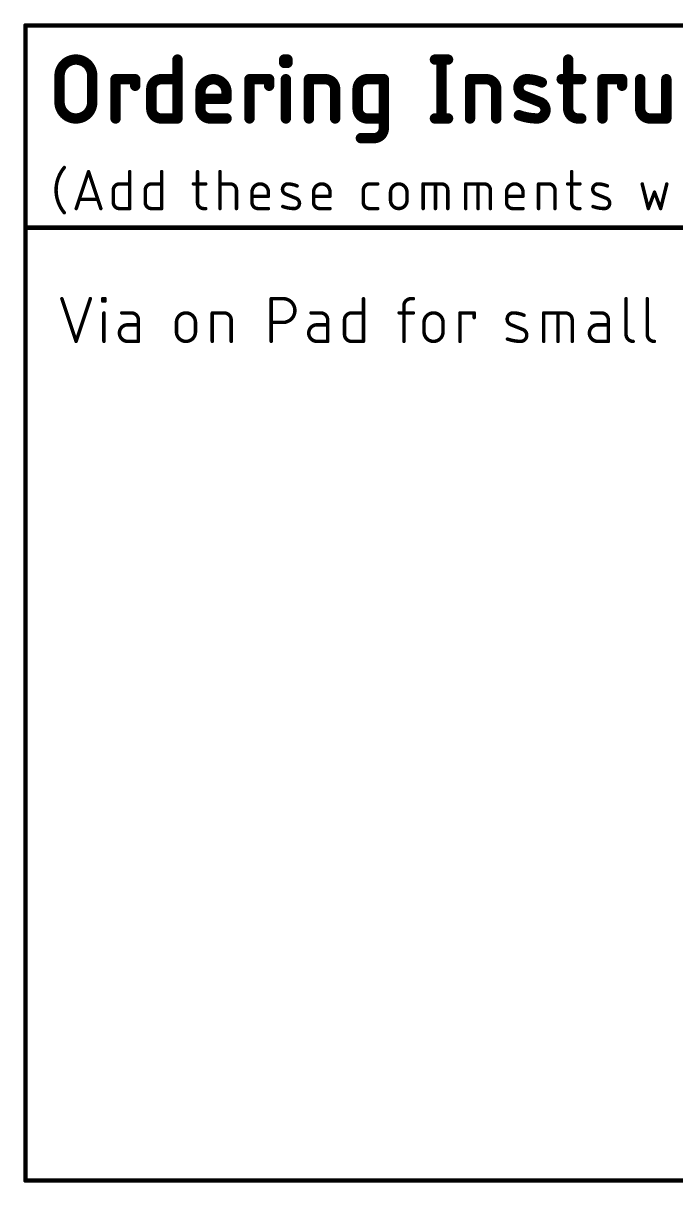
# Model space of a CAD drawing. Extents: x -25 to 77, y -62 to 26.
# Drawn here: x -25 to 3.7, y -62.3 to -11.3 of the extents above; entities that cross this region are included whole.
import ezdxf

# ---------------------------------------------------------------- set-up
doc = ezdxf.new("R2010")
doc.units = 0
doc.layers.add('23', color=53, linetype='CONTINUOUS')
doc.layers.add('51', color=53, linetype='CONTINUOUS')

msp = doc.modelspace()

# ---------------------------------------------------------------- linework, layer by layer
at = {"layer": '23'}
msp.add_point((-24.892, -11.43), dxfattribs=at)
at = {"layer": '51'}
for points, const_width in [([(-24.892, -11.43), (76.708, -11.43)], 0.2032), ([(-24.892, -20.32), (-24.892, -11.43)], 0.2032), ([(-18.204, -12.9286), (-18.204, -15.5194)], 0.4572), ([(-13.507, -13.0725), (-13.507, -12.9286)], 0.4572), ([(-13.507, -12.9286), (-13.3631, -12.9286)], 0.4572), ([(-13.3631, -12.9286), (-13.3631, -13.0725)], 0.4572), ([(-6.8735, -12.9286), (-6.2978, -12.9286)], 0.4572), ([(-6.5856, -12.9286), (-6.5856, -15.5194)], 0.4572), ([(-1.0097, -12.9286), (-1.0097, -15.0876)], 0.4572), ([(-13.3631, -13.0725), (-13.507, -13.0725)], 0.4572), ([(-23.3934, -14.7997), (-23.3934, -13.6483)], 0.4572), ([(-21.9541, -13.6483), (-21.9541, -14.7997)], 0.4572), ([(-20.9284, -15.5194), (-20.9284, -13.7922)], 0.4572), ([(-20.9284, -13.7922), (-20.0648, -13.7922)], 0.4572), ([(-20.0648, -13.7922), (-20.0648, -14.0801)], 0.4572), ([(-18.9237, -13.7922), (-18.204, -13.7922)], 0.4572), ([(-15.0348, -15.5194), (-15.0348, -13.7922)], 0.4572), ([(-15.0348, -13.7922), (-14.1712, -13.7922)], 0.4572), ([(-14.1712, -13.7922), (-14.1712, -14.0801)], 0.4572), ([(-13.435, -15.5194), (-13.435, -13.7922)], 0.4572), ([(-12.4179, -15.5194), (-12.4179, -13.7922)], 0.4572), ([(-12.4179, -13.7922), (-11.6982, -13.7922)], 0.4572), ([(-9.8442, -13.7922), (-9.1246, -13.7922)], 0.4572), ([(-9.1246, -13.7922), (-9.1246, -15.9512)], 0.4572), ([(-5.3296, -15.5194), (-5.3296, -13.7922)], 0.4572), ([(-5.3296, -13.7922), (-4.6099, -13.7922)], 0.4572), ([(-1.2976, -13.7922), (-0.434, -13.7922)], 0.4572), ([(0.4958, -15.5194), (0.4958, -13.7922)], 0.4572), ([(0.4958, -13.7922), (1.3594, -13.7922)], 0.4572), ([(1.3594, -13.7922), (1.3594, -14.0801)], 0.4572), ([(2.157, -13.7922), (2.157, -15.0876)], 0.4572), ([(3.3085, -15.5194), (3.3085, -13.7922)], 0.4572), ([(-19.3555, -15.0876), (-19.3555, -14.224)], 0.4572), ([(-17.1965, -15.0876), (-17.1965, -14.3679)], 0.4572), ([(-16.045, -14.3679), (-16.045, -14.6558)], 0.4572), ([(-11.2664, -14.224), (-11.2664, -15.5194)], 0.4572), ([(-10.276, -15.0876), (-10.276, -14.224)], 0.4572), ([(-4.1781, -14.224), (-4.1781, -15.5194)], 0.4572), ([(-16.045, -14.6558), (-17.1965, -14.6558)], 0.4572), ([(-2.2436, -14.7997), (-2.9633, -14.5119)], 0.4572), ([(-18.204, -15.5194), (-18.9237, -15.5194)], 0.4572), ([(-16.045, -15.5194), (-16.7647, -15.5194)], 0.4572), ([(-9.1246, -15.5194), (-9.8442, -15.5194)], 0.4572), ([(-6.8735, -15.5194), (-6.2978, -15.5194)], 0.4572), ([(-0.5779, -15.5194), (-0.434, -15.5194)], 0.4572), ([(2.5888, -15.5194), (3.3085, -15.5194)], 0.4572), ([(-9.5564, -16.383), (-10.1321, -16.383)], 0.4572), ([(-22.6602, -19.4818), (-22.1183, -17.8562)], 0.1524), ([(-22.1183, -17.8562), (-21.5765, -19.4818)], 0.1524), ([(-20.3055, -17.8562), (-20.3055, -19.4818)], 0.1524), ([(-18.8987, -17.8562), (-18.8987, -19.4818)], 0.1524), ([(-17.3225, -17.8562), (-17.3225, -19.2109)], 0.1524), ([(-16.3313, -19.4818), (-16.3313, -17.8562)], 0.1524), ([(-0.8576, -17.8562), (-0.8576, -19.2109)], 0.1524), ([(-20.7571, -18.3981), (-20.3055, -18.3981)], 0.1524), ([(-19.3503, -18.3981), (-18.8987, -18.3981)], 0.1524), ([(-17.5031, -18.3981), (-16.9613, -18.3981)], 0.1524), ([(-16.3313, -18.3981), (-15.8798, -18.3981)], 0.1524), ([(-9.754, -18.3981), (-9.3928, -18.3981)], 0.1524), ([(-7.3937, -19.4818), (-7.3937, -18.3981)], 0.1524), ([(-7.3937, -18.3981), (-6.5809, -18.3981)], 0.1524), ([(-6.8519, -19.4818), (-6.8519, -18.3981)], 0.1524), ([(-5.518, -19.4818), (-5.518, -18.3981)], 0.1524), ([(-5.518, -18.3981), (-4.7052, -18.3981)], 0.1524), ([(-4.9761, -19.4818), (-4.9761, -18.3981)], 0.1524), ([(-2.3153, -19.4818), (-2.3153, -18.3981)], 0.1524), ([(-2.3153, -18.3981), (-1.8638, -18.3981)], 0.1524), ([(-1.0382, -18.3981), (-0.4964, -18.3981)], 0.1524), ([(2.2455, -18.3981), (2.5165, -19.4818)], 0.1524), ([(3.0583, -19.4818), (3.3293, -18.3981)], 0.1524), ([(-21.028, -19.2109), (-21.028, -18.669)], 0.1524), ([(-19.6212, -19.2109), (-19.6212, -18.669)], 0.1524), ([(-15.6088, -18.669), (-15.6088, -19.4818)], 0.1524), ([(-14.9245, -19.2109), (-14.9245, -18.7593)], 0.1524), ([(-14.202, -18.9399), (-14.9245, -18.9399)], 0.1524), ([(-14.202, -18.7593), (-14.202, -18.9399)], 0.1524), ([(-12.9828, -19.0302), (-13.4343, -18.8496)], 0.1524), ([(-12.2151, -19.2109), (-12.2151, -18.7593)], 0.1524), ([(-11.4926, -18.9399), (-12.2151, -18.9399)], 0.1524), ([(-11.4926, -18.7593), (-11.4926, -18.9399)], 0.1524), ([(-10.025, -19.2109), (-10.025, -18.669)], 0.1524), ([(-8.8283, -19.1206), (-8.8283, -18.7593)], 0.1524), ([(-8.1058, -18.7593), (-8.1058, -19.1206)], 0.1524), ([(-6.31, -18.669), (-6.31, -19.4818)], 0.1524), ([(-4.4342, -18.669), (-4.4342, -19.4818)], 0.1524), ([(-3.7221, -19.2109), (-3.7221, -18.7593)], 0.1524), ([(-2.9996, -18.9399), (-3.7221, -18.9399)], 0.1524), ([(-2.9996, -18.7593), (-2.9996, -18.9399)], 0.1524), ([(-1.5928, -18.669), (-1.5928, -19.4818)], 0.1524), ([(0.6685, -19.0302), (0.2169, -18.8496)], 0.1524), ([(2.5165, -19.4818), (2.7874, -18.7593)], 0.1524), ([(2.7874, -18.7593), (3.0583, -19.4818)], 0.1524), ([(-21.7119, -19.0754), (-22.5247, -19.0754)], 0.1524), ([(-20.3055, -19.4818), (-20.7571, -19.4818)], 0.1524), ([(-18.8987, -19.4818), (-19.3503, -19.4818)], 0.1524), ([(-17.0516, -19.4818), (-16.9613, -19.4818)], 0.1524), ([(-14.202, -19.4818), (-14.6536, -19.4818)], 0.1524), ([(-11.4926, -19.4818), (-11.9442, -19.4818)], 0.1524), ([(-9.3928, -19.4818), (-9.754, -19.4818)], 0.1524), ([(-2.9996, -19.4818), (-3.4512, -19.4818)], 0.1524), ([(-0.5867, -19.4818), (-0.4964, -19.4818)], 0.1524), ([(-24.892, -62.23), (-24.892, -20.32)], 0.2032), ([(-24.892, -20.32), (76.708, -20.32)], 0.2032), ([(-23.2918, -23.4442), (-22.6653, -25.3238)], 0.1524), ([(-22.6653, -25.3238), (-22.0387, -23.4442)], 0.1524), ([(-21.4941, -23.5486), (-21.4941, -23.4442)], 0.1524), ([(-21.4941, -23.4442), (-21.3897, -23.4442)], 0.1524), ([(-21.3897, -23.4442), (-21.3897, -23.5486)], 0.1524), ([(-14.0807, -25.3238), (-14.0807, -23.4442)], 0.1524), ([(-14.0807, -23.4442), (-13.5586, -23.4442)], 0.1524), ([(-10.02, -23.4442), (-10.02, -25.3238)], 0.1524), ([(-7.9264, -23.4442), (-7.8219, -23.4442)], 0.1524), ([(1.5352, -23.4442), (1.5352, -25.0105)], 0.1524), ([(2.4673, -23.4442), (2.4673, -25.0105)], 0.1524), ([(-21.3897, -23.5486), (-21.4941, -23.5486)], 0.1524), ([(-8.2396, -25.3238), (-8.2396, -23.7575)], 0.1524), ([(-21.4419, -25.3238), (-21.4419, -24.0707)], 0.1524), ([(-20.237, -24.0707), (-20.6547, -24.0707)], 0.1524), ([(-19.9237, -25.3238), (-19.9237, -24.384)], 0.1524), ([(-18.2476, -24.9061), (-18.2476, -24.4884)], 0.1524), ([(-17.4122, -24.4884), (-17.4122, -24.9061)], 0.1524), ([(-16.6747, -25.3238), (-16.6747, -24.0707)], 0.1524), ([(-16.6747, -24.0707), (-16.1525, -24.0707)], 0.1524), ([(-15.8393, -24.384), (-15.8393, -25.3238)], 0.1524), ([(-13.5586, -24.4884), (-14.0807, -24.4884)], 0.1524), ([(-11.9062, -24.0707), (-12.3239, -24.0707)], 0.1524), ([(-11.5929, -25.3238), (-11.5929, -24.384)], 0.1524), ([(-10.8554, -25.0105), (-10.8554, -24.384)], 0.1524), ([(-10.5421, -24.0707), (-10.02, -24.0707)], 0.1524), ([(-8.4485, -24.0707), (-7.8219, -24.0707)], 0.1524), ([(-7.3535, -24.9061), (-7.3535, -24.4884)], 0.1524), ([(-6.5181, -24.4884), (-6.5181, -24.9061)], 0.1524), ([(-5.7729, -25.3238), (-5.7729, -24.0707)], 0.1524), ([(-5.7729, -24.0707), (-5.1464, -24.0707)], 0.1524), ([(-5.1464, -24.0707), (-5.1464, -24.2796)], 0.1524), ([(-2.0861, -25.3238), (-2.0861, -24.0707)], 0.1524), ([(-2.0861, -24.0707), (-1.1463, -24.0707)], 0.1524), ([(-1.4596, -25.3238), (-1.4596, -24.0707)], 0.1524), ([(-0.8331, -24.384), (-0.8331, -25.3238)], 0.1524), ([(0.4443, -24.0707), (0.0267, -24.0707)], 0.1524), ([(0.7576, -25.3238), (0.7576, -24.384)], 0.1524), ([(-19.9237, -24.5928), (-20.3936, -24.5928)], 0.1524), ([(-11.5929, -24.5928), (-12.0628, -24.5928)], 0.1524), ([(-3.0045, -24.8017), (-3.5266, -24.5928)], 0.1524), ([(0.7576, -24.5928), (0.2877, -24.5928)], 0.1524), ([(-20.3936, -25.3238), (-19.9237, -25.3238)], 0.1524), ([(-12.0628, -25.3238), (-11.5929, -25.3238)], 0.1524), ([(-10.02, -25.3238), (-10.5421, -25.3238)], 0.1524), ([(0.2877, -25.3238), (0.7576, -25.3238)], 0.1524), ([(76.708, -62.23), (-24.892, -62.23)], 0.2032)]:
    msp.add_lwpolyline(points, dxfattribs=dict(at, const_width=const_width))
for points, const_width in [([(-24.892, -11.3792, 1), (-24.892, -11.4808)], 0.1016), ([(-24.8412, -11.43, 1), (-24.9428, -11.43)], 0.1016), ([(-21.9541, -13.6483, 1), (-23.3934, -13.6483)], 0.4572), ([(-18.0897, -12.9286, 1), (-18.3183, -12.9286)], 0.2286), ([(-13.3927, -12.9286, 1), (-13.6213, -12.9286)], 0.2286), ([(-13.507, -12.8143, 1), (-13.507, -13.0429)], 0.2286), ([(-13.2488, -12.9286, 1), (-13.4774, -12.9286)], 0.2286), ([(-13.3631, -13.0429, 1), (-13.3631, -12.8143)], 0.2286), ([(-6.8735, -12.8143, 1), (-6.8735, -13.0429)], 0.2286), ([(-6.4713, -12.9286, 1), (-6.6999, -12.9286)], 0.2286), ([(-6.2978, -13.0429, 1), (-6.2978, -12.8143)], 0.2286), ([(-0.8954, -12.9286, 1), (-1.124, -12.9286)], 0.2286), ([(-13.507, -12.9582, 1), (-13.507, -13.1868)], 0.2286), ([(-13.6213, -13.0725, 1), (-13.3927, -13.0725)], 0.2286), ([(-13.4774, -13.0725, 1), (-13.2488, -13.0725)], 0.2286), ([(-13.3631, -13.1868, 1), (-13.3631, -12.9582)], 0.2286), ([(-23.2791, -13.6483, 1), (-23.5077, -13.6483)], 0.2286), ([(-23.5077, -13.6483, 1), (-23.2791, -13.6483)], 0.2286), ([(-21.8398, -13.6483, 1), (-22.0684, -13.6483)], 0.2286), ([(-22.0684, -13.6483, 1), (-21.8398, -13.6483)], 0.2286), ([(-20.8141, -13.7922, 1), (-21.0427, -13.7922)], 0.2286), ([(-20.9284, -13.6779, 1), (-20.9284, -13.9065)], 0.2286), ([(-19.9505, -13.7922, 1), (-20.1791, -13.7922)], 0.2286), ([(-20.0648, -13.9065, 1), (-20.0648, -13.6779)], 0.2286), ([(-18.9237, -13.7922, 0.4142), (-19.3555, -14.224)], 0.4572), ([(-18.9237, -13.6779, 1), (-18.9237, -13.9065)], 0.2286), ([(-18.9237, -13.9065, 1), (-18.9237, -13.6779)], 0.2286), ([(-18.204, -13.9065, 1), (-18.204, -13.6779)], 0.2286), ([(-16.045, -14.3679, 1), (-17.1965, -14.3679)], 0.4572), ([(-14.9205, -13.7922, 1), (-15.1491, -13.7922)], 0.2286), ([(-15.0348, -13.6779, 1), (-15.0348, -13.9065)], 0.2286), ([(-14.0569, -13.7922, 1), (-14.2855, -13.7922)], 0.2286), ([(-14.1712, -13.9065, 1), (-14.1712, -13.6779)], 0.2286), ([(-13.3207, -13.7922, 1), (-13.5493, -13.7922)], 0.2286), ([(-12.3036, -13.7922, 1), (-12.5322, -13.7922)], 0.2286), ([(-12.4179, -13.6779, 1), (-12.4179, -13.9065)], 0.2286), ([(-11.2664, -14.224, 0.4142), (-11.6982, -13.7922)], 0.4572), ([(-11.6982, -13.6779, 1), (-11.6982, -13.9065)], 0.2286), ([(-11.6982, -13.9065, 1), (-11.6982, -13.6779)], 0.2286), ([(-9.8442, -13.7922, 0.4142), (-10.276, -14.224)], 0.4572), ([(-9.8442, -13.6779, 1), (-9.8442, -13.9065)], 0.2286), ([(-9.8442, -13.9065, 1), (-9.8442, -13.6779)], 0.2286), ([(-9.0103, -13.7922, 1), (-9.2389, -13.7922)], 0.2286), ([(-9.1246, -13.9065, 1), (-9.1246, -13.6779)], 0.2286), ([(-5.2153, -13.7922, 1), (-5.4439, -13.7922)], 0.2286), ([(-5.3296, -13.6779, 1), (-5.3296, -13.9065)], 0.2286), ([(-4.1781, -14.224, 0.4142), (-4.6099, -13.7922)], 0.4572), ([(-4.6099, -13.6779, 1), (-4.6099, -13.9065)], 0.2286), ([(-4.6099, -13.9065, 1), (-4.6099, -13.6779)], 0.2286), ([(-2.8193, -13.7922, 0.8318), (-2.9633, -14.5119)], 0.4572), ([(-2.8177, -13.6779, 1), (-2.821, -13.9065)], 0.2286), ([(-2.1716, -13.9361, 0.1025), (-2.8193, -13.7922)], 0.4572), ([(-2.821, -13.9065, 1), (-2.8177, -13.6779)], 0.2286), ([(-2.2186, -14.0404, 1), (-2.1247, -13.8319)], 0.2286), ([(-1.2976, -13.6779, 1), (-1.2976, -13.9065)], 0.2286), ([(-0.434, -13.9065, 1), (-0.434, -13.6779)], 0.2286), ([(0.6101, -13.7922, 1), (0.3815, -13.7922)], 0.2286), ([(0.4958, -13.6779, 1), (0.4958, -13.9065)], 0.2286), ([(1.4737, -13.7922, 1), (1.2451, -13.7922)], 0.2286), ([(1.3594, -13.9065, 1), (1.3594, -13.6779)], 0.2286), ([(2.2713, -13.7922, 1), (2.0427, -13.7922)], 0.2286), ([(3.4228, -13.7922, 1), (3.1942, -13.7922)], 0.2286), ([(-20.1791, -14.0801, 1), (-19.9505, -14.0801)], 0.2286), ([(-19.2412, -14.224, 1), (-19.4698, -14.224)], 0.2286), ([(-19.4698, -14.224, 1), (-19.2412, -14.224)], 0.2286), ([(-17.0822, -14.3679, 1), (-17.3108, -14.3679)], 0.2286), ([(-17.3108, -14.3679, 1), (-17.0822, -14.3679)], 0.2286), ([(-15.9307, -14.3679, 1), (-16.1593, -14.3679)], 0.2286), ([(-16.1593, -14.3679, 1), (-15.9307, -14.3679)], 0.2286), ([(-14.2855, -14.0801, 1), (-14.0569, -14.0801)], 0.2286), ([(-11.1521, -14.224, 1), (-11.3807, -14.224)], 0.2286), ([(-11.3807, -14.224, 1), (-11.1521, -14.224)], 0.2286), ([(-10.1617, -14.224, 1), (-10.3903, -14.224)], 0.2286), ([(-10.3903, -14.224, 1), (-10.1617, -14.224)], 0.2286), ([(-4.0638, -14.224, 1), (-4.2924, -14.224)], 0.2286), ([(-4.2924, -14.224, 1), (-4.0638, -14.224)], 0.2286), ([(1.2451, -14.0801, 1), (1.4737, -14.0801)], 0.2286), ([(-23.3934, -14.7997, 1), (-21.9541, -14.7997)], 0.4572), ([(-23.2791, -14.7997, 1), (-23.5077, -14.7997)], 0.2286), ([(-23.5077, -14.7997, 1), (-23.2791, -14.7997)], 0.2286), ([(-21.8398, -14.7997, 1), (-22.0684, -14.7997)], 0.2286), ([(-22.0684, -14.7997, 1), (-21.8398, -14.7997)], 0.2286), ([(-17.1965, -14.5415, 1), (-17.1965, -14.7701)], 0.2286), ([(-16.1593, -14.6558, 1), (-15.9307, -14.6558)], 0.2286), ([(-16.045, -14.7701, 1), (-16.045, -14.5415)], 0.2286), ([(-2.9208, -14.4057, 1), (-3.0057, -14.618)], 0.2286), ([(-3.0057, -14.618, 1), (-2.9208, -14.4057)], 0.2286), ([(-2.3875, -15.5194, 0.8318), (-2.2436, -14.7997)], 0.4572), ([(-2.2012, -14.6936, 1), (-2.286, -14.9059)], 0.2286), ([(-2.286, -14.9059, 1), (-2.2012, -14.6936)], 0.2286), ([(-19.3555, -15.0876, 0.4142), (-18.9237, -15.5194)], 0.4572), ([(-19.2412, -15.0876, 1), (-19.4698, -15.0876)], 0.2286), ([(-19.4698, -15.0876, 1), (-19.2412, -15.0876)], 0.2286), ([(-18.9237, -15.4051, 1), (-18.9237, -15.6337)], 0.2286), ([(-18.9237, -15.6337, 1), (-18.9237, -15.4051)], 0.2286), ([(-18.204, -15.6337, 1), (-18.204, -15.4051)], 0.2286), ([(-17.1965, -15.0876, 0.4142), (-16.7647, -15.5194)], 0.4572), ([(-17.0822, -15.0876, 1), (-17.3108, -15.0876)], 0.2286), ([(-17.3108, -15.0876, 1), (-17.0822, -15.0876)], 0.2286), ([(-16.7647, -15.4051, 1), (-16.7647, -15.6337)], 0.2286), ([(-16.7647, -15.6337, 1), (-16.7647, -15.4051)], 0.2286), ([(-16.045, -15.6337, 1), (-16.045, -15.4051)], 0.2286), ([(-10.276, -15.0876, 0.4142), (-9.8442, -15.5194)], 0.4572), ([(-10.1617, -15.0876, 1), (-10.3903, -15.0876)], 0.2286), ([(-10.3903, -15.0876, 1), (-10.1617, -15.0876)], 0.2286), ([(-9.8442, -15.4051, 1), (-9.8442, -15.6337)], 0.2286), ([(-9.8442, -15.6337, 1), (-9.8442, -15.4051)], 0.2286), ([(-9.1246, -15.6337, 1), (-9.1246, -15.4051)], 0.2286), ([(-6.8735, -15.4051, 1), (-6.8735, -15.6337)], 0.2286), ([(-6.2978, -15.6337, 1), (-6.2978, -15.4051)], 0.2286), ([(-3.1405, -15.2679, 1), (-3.2179, -15.483)], 0.2286), ([(-3.1792, -15.3755, 0.083), (-2.3875, -15.5194)], 0.4572), ([(-2.3859, -15.4051, 1), (-2.3892, -15.6337)], 0.2286), ([(-2.3892, -15.6337, 1), (-2.3859, -15.4051)], 0.2286), ([(-1.0097, -15.0876, 0.4142), (-0.5779, -15.5194)], 0.4572), ([(-0.8954, -15.0876, 1), (-1.124, -15.0876)], 0.2286), ([(-1.124, -15.0876, 1), (-0.8954, -15.0876)], 0.2286), ([(-0.5779, -15.4051, 1), (-0.5779, -15.6337)], 0.2286), ([(-0.5779, -15.6337, 1), (-0.5779, -15.4051)], 0.2286), ([(-0.434, -15.6337, 1), (-0.434, -15.4051)], 0.2286), ([(2.157, -15.0876, 0.4142), (2.5888, -15.5194)], 0.4572), ([(2.2713, -15.0876, 1), (2.0427, -15.0876)], 0.2286), ([(2.0427, -15.0876, 1), (2.2713, -15.0876)], 0.2286), ([(2.5888, -15.4051, 1), (2.5888, -15.6337)], 0.2286), ([(2.5888, -15.6337, 1), (2.5888, -15.4051)], 0.2286), ([(3.3085, -15.6337, 1), (3.3085, -15.4051)], 0.2286), ([(-21.0427, -15.5194, 1), (-20.8141, -15.5194)], 0.2286), ([(-18.3183, -15.5194, 1), (-18.0897, -15.5194)], 0.2286), ([(-15.1491, -15.5194, 1), (-14.9205, -15.5194)], 0.2286), ([(-13.5493, -15.5194, 1), (-13.3207, -15.5194)], 0.2286), ([(-12.5322, -15.5194, 1), (-12.3036, -15.5194)], 0.2286), ([(-11.3807, -15.5194, 1), (-11.1521, -15.5194)], 0.2286), ([(-9.5564, -16.383, 0.4142), (-9.1246, -15.9512)], 0.4572), ([(-9.0103, -15.9512, 1), (-9.2389, -15.9512)], 0.2286), ([(-6.6999, -15.5194, 1), (-6.4713, -15.5194)], 0.2286), ([(-5.4439, -15.5194, 1), (-5.2153, -15.5194)], 0.2286), ([(-4.2924, -15.5194, 1), (-4.0638, -15.5194)], 0.2286), ([(0.3815, -15.5194, 1), (0.6101, -15.5194)], 0.2286), ([(3.1942, -15.5194, 1), (3.4228, -15.5194)], 0.2286), ([(-10.1321, -16.2687, 1), (-10.1321, -16.4973)], 0.2286), ([(-9.5564, -16.2687, 1), (-9.5564, -16.4973)], 0.2286), ([(-9.5564, -16.4973, 1), (-9.5564, -16.2687)], 0.2286), ([(-9.2389, -15.9512, 1), (-9.0103, -15.9512)], 0.2286), ([(-23.1846, -17.6756, 0.1762), (-23.5458, -18.669)], 0.1524), ([(-23.1554, -17.7001, 1), (-23.2138, -17.6511)], 0.0762), ([(-22.0822, -17.8442, 1), (-22.1545, -17.8682)], 0.0762), ([(-22.0822, -17.8682, 1), (-22.1545, -17.8442)], 0.0762), ([(-20.2674, -17.8562, 1), (-20.3436, -17.8562)], 0.0762), ([(-18.8606, -17.8562, 1), (-18.9368, -17.8562)], 0.0762), ([(-17.2844, -17.8562, 1), (-17.3606, -17.8562)], 0.0762), ([(-16.2932, -17.8562, 1), (-16.3694, -17.8562)], 0.0762), ([(-0.8195, -17.8562, 1), (-0.8957, -17.8562)], 0.0762), ([(-20.7571, -18.3981, 0.4142), (-21.028, -18.669)], 0.1524), ([(-20.7571, -18.36, 1), (-20.7571, -18.4362)], 0.0762), ([(-20.7571, -18.4362, 1), (-20.7571, -18.36)], 0.0762), ([(-20.3055, -18.4362, 1), (-20.3055, -18.36)], 0.0762), ([(-19.3503, -18.3981, 0.4142), (-19.6212, -18.669)], 0.1524), ([(-19.3503, -18.36, 1), (-19.3503, -18.4362)], 0.0762), ([(-19.3503, -18.4362, 1), (-19.3503, -18.36)], 0.0762), ([(-18.8987, -18.4362, 1), (-18.8987, -18.36)], 0.0762), ([(-17.5031, -18.36, 1), (-17.5031, -18.4362)], 0.0762), ([(-16.9613, -18.4362, 1), (-16.9613, -18.36)], 0.0762), ([(-16.3313, -18.36, 1), (-16.3313, -18.4362)], 0.0762), ([(-15.6088, -18.669, 0.4142), (-15.8798, -18.3981)], 0.1524), ([(-15.8798, -18.36, 1), (-15.8798, -18.4362)], 0.0762), ([(-15.8798, -18.4362, 1), (-15.8798, -18.36)], 0.0762), ([(-14.202, -18.7593, 1), (-14.9245, -18.7593)], 0.1524), ([(-13.344, -18.3981, 0.8318), (-13.4343, -18.8496)], 0.1524), ([(-13.3435, -18.36, 1), (-13.3446, -18.4362)], 0.0762), ([(-12.9376, -18.4884, 0.1026), (-13.344, -18.3981)], 0.1524), ([(-13.3446, -18.4362, 1), (-13.3435, -18.36)], 0.0762), ([(-11.4926, -18.7593, 1), (-12.2151, -18.7593)], 0.1524), ([(-9.754, -18.3981, 0.4142), (-10.025, -18.669)], 0.1524), ([(-9.754, -18.36, 1), (-9.754, -18.4362)], 0.0762), ([(-9.754, -18.4362, 1), (-9.754, -18.36)], 0.0762), ([(-9.3928, -18.4362, 1), (-9.3928, -18.36)], 0.0762), ([(-8.1058, -18.7593, 1), (-8.8283, -18.7593)], 0.1524), ([(-7.3556, -18.3981, 1), (-7.4318, -18.3981)], 0.0762), ([(-7.3937, -18.36, 1), (-7.3937, -18.4362)], 0.0762), ([(-6.8138, -18.3981, 1), (-6.89, -18.3981)], 0.0762), ([(-6.31, -18.669, 0.4142), (-6.5809, -18.3981)], 0.1524), ([(-6.5809, -18.36, 1), (-6.5809, -18.4362)], 0.0762), ([(-6.5809, -18.4362, 1), (-6.5809, -18.36)], 0.0762), ([(-5.4799, -18.3981, 1), (-5.5561, -18.3981)], 0.0762), ([(-5.518, -18.36, 1), (-5.518, -18.4362)], 0.0762), ([(-4.938, -18.3981, 1), (-5.0142, -18.3981)], 0.0762), ([(-4.4342, -18.669, 0.4142), (-4.7052, -18.3981)], 0.1524), ([(-4.7052, -18.36, 1), (-4.7052, -18.4362)], 0.0762), ([(-4.7052, -18.4362, 1), (-4.7052, -18.36)], 0.0762), ([(-2.9996, -18.7593, 1), (-3.7221, -18.7593)], 0.1524), ([(-2.2772, -18.3981, 1), (-2.3534, -18.3981)], 0.0762), ([(-2.3153, -18.36, 1), (-2.3153, -18.4362)], 0.0762), ([(-1.5928, -18.669, 0.4142), (-1.8638, -18.3981)], 0.1524), ([(-1.8638, -18.36, 1), (-1.8638, -18.4362)], 0.0762), ([(-1.8638, -18.4362, 1), (-1.8638, -18.36)], 0.0762), ([(-1.0382, -18.36, 1), (-1.0382, -18.4362)], 0.0762), ([(-0.4964, -18.4362, 1), (-0.4964, -18.36)], 0.0762), ([(0.3073, -18.3981, 0.8318), (0.2169, -18.8496)], 0.1524), ([(0.3078, -18.36, 1), (0.3067, -18.4362)], 0.0762), ([(0.7137, -18.4884, 0.1026), (0.3073, -18.3981)], 0.1524), ([(0.3067, -18.4362, 1), (0.3078, -18.36)], 0.0762), ([(2.2825, -18.3888, 1), (2.2086, -18.4073)], 0.0762), ([(3.3662, -18.4073, 1), (3.2923, -18.3888)], 0.0762), ([(-23.5458, -18.669, 0.1762), (-23.1846, -19.6624)], 0.1524), ([(-23.5077, -18.669, 1), (-23.5839, -18.669)], 0.0762), ([(-23.5839, -18.669, 1), (-23.5077, -18.669)], 0.0762), ([(-20.9899, -18.669, 1), (-21.0661, -18.669)], 0.0762), ([(-21.0661, -18.669, 1), (-20.9899, -18.669)], 0.0762), ([(-19.5831, -18.669, 1), (-19.6593, -18.669)], 0.0762), ([(-19.6593, -18.669, 1), (-19.5831, -18.669)], 0.0762), ([(-15.5707, -18.669, 1), (-15.6469, -18.669)], 0.0762), ([(-15.6469, -18.669, 1), (-15.5707, -18.669)], 0.0762), ([(-14.8864, -18.7593, 1), (-14.9626, -18.7593)], 0.0762), ([(-14.9626, -18.7593, 1), (-14.8864, -18.7593)], 0.0762), ([(-14.9245, -18.9018, 1), (-14.9245, -18.978)], 0.0762), ([(-14.1639, -18.7593, 1), (-14.2401, -18.7593)], 0.0762), ([(-14.2401, -18.7593, 1), (-14.1639, -18.7593)], 0.0762), ([(-14.202, -18.978, 1), (-14.202, -18.9018)], 0.0762), ([(-13.4202, -18.8143, 1), (-13.4485, -18.885)], 0.0762), ([(-13.4485, -18.885, 1), (-13.4202, -18.8142)], 0.0762), ([(-12.9533, -18.5231, 1), (-12.922, -18.4536)], 0.0762), ([(-12.177, -18.7593, 1), (-12.2532, -18.7593)], 0.0762), ([(-12.2532, -18.7593, 1), (-12.177, -18.7593)], 0.0762), ([(-12.2151, -18.9018, 1), (-12.2151, -18.978)], 0.0762), ([(-11.4545, -18.7593, 1), (-11.5307, -18.7593)], 0.0762), ([(-11.5307, -18.7593, 1), (-11.4545, -18.7593)], 0.0762), ([(-11.4926, -18.978, 1), (-11.4926, -18.9018)], 0.0762), ([(-9.9869, -18.669, 1), (-10.0631, -18.669)], 0.0762), ([(-10.0631, -18.669, 1), (-9.9869, -18.669)], 0.0762), ([(-8.7902, -18.7593, 1), (-8.8664, -18.7593)], 0.0762), ([(-8.8664, -18.7593, 1), (-8.7902, -18.7593)], 0.0762), ([(-8.0677, -18.7593, 1), (-8.1439, -18.7593)], 0.0762), ([(-8.1439, -18.7593, 1), (-8.0677, -18.7593)], 0.0762), ([(-6.2719, -18.669, 1), (-6.3481, -18.669)], 0.0762), ([(-6.3481, -18.669, 1), (-6.2719, -18.669)], 0.0762), ([(-4.3961, -18.669, 1), (-4.4723, -18.669)], 0.0762), ([(-4.4723, -18.669, 1), (-4.3961, -18.669)], 0.0762), ([(-3.684, -18.7593, 1), (-3.7602, -18.7593)], 0.0762), ([(-3.7602, -18.7593, 1), (-3.684, -18.7593)], 0.0762), ([(-3.7221, -18.9018, 1), (-3.7221, -18.978)], 0.0762), ([(-2.9615, -18.7593, 1), (-3.0377, -18.7593)], 0.0762), ([(-3.0377, -18.7593, 1), (-2.9615, -18.7593)], 0.0762), ([(-2.9996, -18.978, 1), (-2.9996, -18.9018)], 0.0762), ([(-1.5547, -18.669, 1), (-1.6309, -18.669)], 0.0762), ([(-1.6309, -18.669, 1), (-1.5547, -18.669)], 0.0762), ([(0.2311, -18.8143, 1), (0.2028, -18.885)], 0.0762), ([(0.2028, -18.885, 1), (0.2311, -18.8142)], 0.0762), ([(0.698, -18.5231, 1), (0.7293, -18.4536)], 0.0762), ([(2.8231, -18.7459, 1), (2.7517, -18.7727)], 0.0762), ([(2.8231, -18.7727, 1), (2.7517, -18.7459)], 0.0762), ([(-22.5247, -19.0373, 1), (-22.5247, -19.1135)], 0.0762), ([(-21.7119, -19.1135, 1), (-21.7119, -19.0373)], 0.0762), ([(-21.028, -19.2109, 0.4142), (-20.7571, -19.4818)], 0.1524), ([(-20.9899, -19.2109, 1), (-21.0661, -19.2109)], 0.0762), ([(-21.0661, -19.2109, 1), (-20.9899, -19.2109)], 0.0762), ([(-19.6212, -19.2109, 0.4142), (-19.3503, -19.4818)], 0.1524), ([(-19.5831, -19.2109, 1), (-19.6593, -19.2109)], 0.0762), ([(-19.6593, -19.2109, 1), (-19.5831, -19.2109)], 0.0762), ([(-17.3225, -19.2109, 0.4142), (-17.0516, -19.4818)], 0.1524), ([(-17.2844, -19.2109, 1), (-17.3606, -19.2109)], 0.0762), ([(-17.3606, -19.2109, 1), (-17.2844, -19.2109)], 0.0762), ([(-14.9245, -19.2109, 0.4142), (-14.6536, -19.4818)], 0.1524), ([(-14.8864, -19.2109, 1), (-14.9626, -19.2109)], 0.0762), ([(-14.9626, -19.2109, 1), (-14.8864, -19.2109)], 0.0762), ([(-14.2401, -18.9399, 1), (-14.1639, -18.9399)], 0.0762), ([(-13.5569, -19.3556, 1), (-13.5827, -19.4273)], 0.0762), ([(-13.5698, -19.3915, 0.083), (-13.0731, -19.4818)], 0.1524), ([(-13.0731, -19.4818, 0.8318), (-12.9828, -19.0302)], 0.1524), ([(-12.9686, -18.9949, 1), (-12.9969, -19.0656)], 0.0762), ([(-12.9969, -19.0656, 1), (-12.9686, -18.9949)], 0.0762), ([(-12.2151, -19.2109, 0.4142), (-11.9442, -19.4818)], 0.1524), ([(-12.177, -19.2109, 1), (-12.2532, -19.2109)], 0.0762), ([(-12.2532, -19.2109, 1), (-12.177, -19.2109)], 0.0762), ([(-11.5307, -18.9399, 1), (-11.4545, -18.9399)], 0.0762), ([(-10.025, -19.2109, 0.4142), (-9.754, -19.4818)], 0.1524), ([(-9.9869, -19.2109, 1), (-10.0631, -19.2109)], 0.0762), ([(-10.0631, -19.2109, 1), (-9.9869, -19.2109)], 0.0762), ([(-8.8283, -19.1206, 1), (-8.1058, -19.1206)], 0.1524), ([(-8.7902, -19.1206, 1), (-8.8664, -19.1206)], 0.0762), ([(-8.8664, -19.1206, 1), (-8.7902, -19.1206)], 0.0762), ([(-8.0677, -19.1206, 1), (-8.1439, -19.1206)], 0.0762), ([(-8.1439, -19.1206, 1), (-8.0677, -19.1206)], 0.0762), ([(-3.7221, -19.2109, 0.4142), (-3.4512, -19.4818)], 0.1524), ([(-3.684, -19.2109, 1), (-3.7602, -19.2109)], 0.0762), ([(-3.7602, -19.2109, 1), (-3.684, -19.2109)], 0.0762), ([(-3.0377, -18.9399, 1), (-2.9615, -18.9399)], 0.0762), ([(-0.8576, -19.2109, 0.4142), (-0.5867, -19.4818)], 0.1524), ([(-0.8195, -19.2109, 1), (-0.8957, -19.2109)], 0.0762), ([(-0.8957, -19.2109, 1), (-0.8195, -19.2109)], 0.0762), ([(0.0944, -19.3556, 1), (0.0686, -19.4273)], 0.0762), ([(0.0815, -19.3915, 0.083), (0.5782, -19.4818)], 0.1524), ([(0.5782, -19.4818, 0.8318), (0.6685, -19.0302)], 0.1524), ([(0.6826, -18.9949, 1), (0.6543, -19.0656)], 0.0762), ([(0.6543, -19.0656, 1), (0.6826, -18.9949)], 0.0762), ([(-23.2138, -19.6869, 1), (-23.1554, -19.6379)], 0.0762), ([(-22.6964, -19.4698, 1), (-22.6241, -19.4938)], 0.0762), ([(-21.6126, -19.4938, 1), (-21.5403, -19.4698)], 0.0762), ([(-20.7571, -19.4437, 1), (-20.7571, -19.5199)], 0.0762), ([(-20.7571, -19.5199, 1), (-20.7571, -19.4437)], 0.0762), ([(-20.3436, -19.4818, 1), (-20.2674, -19.4818)], 0.0762), ([(-20.3055, -19.5199, 1), (-20.3055, -19.4437)], 0.0762), ([(-19.3503, -19.4437, 1), (-19.3503, -19.5199)], 0.0762), ([(-19.3503, -19.5199, 1), (-19.3503, -19.4437)], 0.0762), ([(-18.9368, -19.4818, 1), (-18.8606, -19.4818)], 0.0762), ([(-18.8987, -19.5199, 1), (-18.8987, -19.4437)], 0.0762), ([(-17.0516, -19.4437, 1), (-17.0516, -19.5199)], 0.0762), ([(-17.0516, -19.5199, 1), (-17.0516, -19.4437)], 0.0762), ([(-16.9613, -19.5199, 1), (-16.9613, -19.4437)], 0.0762), ([(-16.3694, -19.4818, 1), (-16.2932, -19.4818)], 0.0762), ([(-15.6469, -19.4818, 1), (-15.5707, -19.4818)], 0.0762), ([(-14.6536, -19.4437, 1), (-14.6536, -19.5199)], 0.0762), ([(-14.6536, -19.5199, 1), (-14.6536, -19.4437)], 0.0762), ([(-14.202, -19.5199, 1), (-14.202, -19.4437)], 0.0762), ([(-13.0725, -19.4437, 1), (-13.0736, -19.5199)], 0.0762), ([(-13.0736, -19.5199, 1), (-13.0725, -19.4437)], 0.0762), ([(-11.9442, -19.4437, 1), (-11.9442, -19.5199)], 0.0762), ([(-11.9442, -19.5199, 1), (-11.9442, -19.4437)], 0.0762), ([(-11.4926, -19.5199, 1), (-11.4926, -19.4437)], 0.0762), ([(-9.754, -19.4437, 1), (-9.754, -19.5199)], 0.0762), ([(-9.754, -19.5199, 1), (-9.754, -19.4437)], 0.0762), ([(-9.3928, -19.5199, 1), (-9.3928, -19.4437)], 0.0762), ([(-7.4318, -19.4818, 1), (-7.3556, -19.4818)], 0.0762), ([(-6.89, -19.4818, 1), (-6.8138, -19.4818)], 0.0762), ([(-6.3481, -19.4818, 1), (-6.2719, -19.4818)], 0.0762), ([(-5.5561, -19.4818, 1), (-5.4799, -19.4818)], 0.0762), ([(-5.0142, -19.4818, 1), (-4.938, -19.4818)], 0.0762), ([(-4.4723, -19.4818, 1), (-4.3961, -19.4818)], 0.0762), ([(-3.4512, -19.4437, 1), (-3.4512, -19.5199)], 0.0762), ([(-3.4512, -19.5199, 1), (-3.4512, -19.4437)], 0.0762), ([(-2.9996, -19.5199, 1), (-2.9996, -19.4437)], 0.0762), ([(-2.3534, -19.4818, 1), (-2.2772, -19.4818)], 0.0762), ([(-1.6309, -19.4818, 1), (-1.5547, -19.4818)], 0.0762), ([(-0.5867, -19.4437, 1), (-0.5867, -19.5199)], 0.0762), ([(-0.5867, -19.5199, 1), (-0.5867, -19.4437)], 0.0762), ([(-0.4964, -19.5199, 1), (-0.4964, -19.4437)], 0.0762), ([(0.5787, -19.4437, 1), (0.5776, -19.5199)], 0.0762), ([(0.5776, -19.5199, 1), (0.5787, -19.4437)], 0.0762), ([(2.4808, -19.4684, 1), (2.5521, -19.4952)], 0.0762), ([(2.4795, -19.491, 1), (2.5534, -19.4726)], 0.0762), ([(3.0214, -19.4726, 1), (3.0953, -19.491)], 0.0762), ([(3.0227, -19.4952, 1), (3.094, -19.4684)], 0.0762), ([(-24.8412, -20.32, 1), (-24.9428, -20.32)], 0.1016), ([(-24.892, -20.2692, 1), (-24.892, -20.3708)], 0.1016), ([(-24.9428, -20.32, 1), (-24.8412, -20.32)], 0.1016), ([(-23.2557, -23.4322, 1), (-23.3279, -23.4562)], 0.0762), ([(-22.0026, -23.4562, 1), (-22.0749, -23.4322)], 0.0762), ([(-21.456, -23.4442, 1), (-21.5322, -23.4442)], 0.0762), ([(-21.4941, -23.4061, 1), (-21.4941, -23.4823)], 0.0762), ([(-21.3516, -23.4442, 1), (-21.4278, -23.4442)], 0.0762), ([(-21.3897, -23.4823, 1), (-21.3897, -23.4061)], 0.0762), ([(-14.0426, -23.4442, 1), (-14.1188, -23.4442)], 0.0762), ([(-14.0807, -23.4061, 1), (-14.0807, -23.4823)], 0.0762), ([(-13.5586, -24.4884, 1), (-13.5586, -23.4442)], 0.1524), ([(-13.5586, -23.4061, 1), (-13.5586, -23.4823)], 0.0762), ([(-13.5586, -23.4823, 1), (-13.5586, -23.4061)], 0.0762), ([(-9.9819, -23.4442, 1), (-10.0581, -23.4442)], 0.0762), ([(-7.9264, -23.4442, 0.4142), (-8.2396, -23.7575)], 0.1524), ([(-7.9264, -23.4061, 1), (-7.9264, -23.4823)], 0.0762), ([(-7.9264, -23.4823, 1), (-7.9264, -23.4061)], 0.0762), ([(-7.8219, -23.4823, 1), (-7.8219, -23.4061)], 0.0762), ([(1.5733, -23.4442, 1), (1.4971, -23.4442)], 0.0762), ([(2.5054, -23.4442, 1), (2.4292, -23.4442)], 0.0762), ([(-21.4941, -23.5105, 1), (-21.4941, -23.5867)], 0.0762), ([(-21.5322, -23.5486, 1), (-21.456, -23.5486)], 0.0762), ([(-21.4278, -23.5486, 1), (-21.3516, -23.5486)], 0.0762), ([(-21.3897, -23.5867, 1), (-21.3897, -23.5105)], 0.0762), ([(-8.2015, -23.7575, 1), (-8.2777, -23.7575)], 0.0762), ([(-8.2777, -23.7575, 1), (-8.2015, -23.7575)], 0.0762), ([(-21.4038, -24.0707, 1), (-21.48, -24.0707)], 0.0762), ([(-20.6547, -24.0326, 1), (-20.6547, -24.1088)], 0.0762), ([(-19.9237, -24.384, 0.4142), (-20.237, -24.0707)], 0.1524), ([(-20.237, -24.0326, 1), (-20.237, -24.1088)], 0.0762), ([(-20.237, -24.1088, 1), (-20.237, -24.0326)], 0.0762), ([(-19.8856, -24.384, 1), (-19.9618, -24.384)], 0.0762), ([(-19.9618, -24.384, 1), (-19.8856, -24.384)], 0.0762), ([(-17.4122, -24.4884, 1), (-18.2476, -24.4884)], 0.1524), ([(-18.2095, -24.4884, 1), (-18.2857, -24.4884)], 0.0762), ([(-18.2857, -24.4884, 1), (-18.2095, -24.4884)], 0.0762), ([(-17.3741, -24.4884, 1), (-17.4503, -24.4884)], 0.0762), ([(-17.4503, -24.4884, 1), (-17.3741, -24.4884)], 0.0762), ([(-16.6366, -24.0707, 1), (-16.7128, -24.0707)], 0.0762), ([(-16.6747, -24.0326, 1), (-16.6747, -24.1088)], 0.0762), ([(-15.8393, -24.384, 0.4142), (-16.1525, -24.0707)], 0.1524), ([(-16.1525, -24.0326, 1), (-16.1525, -24.1088)], 0.0762), ([(-16.1525, -24.1088, 1), (-16.1525, -24.0326)], 0.0762), ([(-15.8012, -24.384, 1), (-15.8774, -24.384)], 0.0762), ([(-15.8774, -24.384, 1), (-15.8012, -24.384)], 0.0762), ([(-14.0807, -24.4503, 1), (-14.0807, -24.5265)], 0.0762), ([(-13.5586, -24.4503, 1), (-13.5586, -24.5265)], 0.0762), ([(-13.5586, -24.5265, 1), (-13.5586, -24.4503)], 0.0762), ([(-12.3239, -24.0326, 1), (-12.3239, -24.1088)], 0.0762), ([(-11.5929, -24.384, 0.4142), (-11.9062, -24.0707)], 0.1524), ([(-11.9062, -24.0326, 1), (-11.9062, -24.1088)], 0.0762), ([(-11.9062, -24.1088, 1), (-11.9062, -24.0326)], 0.0762), ([(-11.5548, -24.384, 1), (-11.631, -24.384)], 0.0762), ([(-11.631, -24.384, 1), (-11.5548, -24.384)], 0.0762), ([(-10.5421, -24.0707, 0.4142), (-10.8554, -24.384)], 0.1524), ([(-10.8173, -24.384, 1), (-10.8935, -24.384)], 0.0762), ([(-10.8935, -24.384, 1), (-10.8173, -24.384)], 0.0762), ([(-10.5421, -24.0326, 1), (-10.5421, -24.1088)], 0.0762), ([(-10.5421, -24.1088, 1), (-10.5421, -24.0326)], 0.0762), ([(-10.02, -24.1088, 1), (-10.02, -24.0326)], 0.0762), ([(-8.4485, -24.0326, 1), (-8.4485, -24.1088)], 0.0762), ([(-7.8219, -24.1088, 1), (-7.8219, -24.0326)], 0.0762), ([(-6.5181, -24.4884, 1), (-7.3535, -24.4884)], 0.1524), ([(-7.3154, -24.4884, 1), (-7.3916, -24.4884)], 0.0762), ([(-7.3916, -24.4884, 1), (-7.3154, -24.4884)], 0.0762), ([(-6.48, -24.4884, 1), (-6.5562, -24.4884)], 0.0762), ([(-6.5562, -24.4884, 1), (-6.48, -24.4884)], 0.0762), ([(-5.7348, -24.0707, 1), (-5.811, -24.0707)], 0.0762), ([(-5.7729, -24.0326, 1), (-5.7729, -24.1088)], 0.0762), ([(-5.1083, -24.0707, 1), (-5.1845, -24.0707)], 0.0762), ([(-5.1845, -24.2796, 1), (-5.1083, -24.2796)], 0.0762), ([(-5.1464, -24.1088, 1), (-5.1464, -24.0326)], 0.0762), ([(-3.4222, -24.0707, 0.8318), (-3.5266, -24.5928)], 0.1524), ([(-3.4217, -24.0326, 1), (-3.4228, -24.1088)], 0.0762), ([(-2.9523, -24.1752, 0.1026), (-3.4222, -24.0707)], 0.1524), ([(-3.4228, -24.1088, 1), (-3.4217, -24.0326)], 0.0762), ([(-2.968, -24.2099, 1), (-2.9367, -24.1404)], 0.0762), ([(-2.048, -24.0707, 1), (-2.1242, -24.0707)], 0.0762), ([(-2.0861, -24.0326, 1), (-2.0861, -24.1088)], 0.0762), ([(-1.4215, -24.0707, 1), (-1.4977, -24.0707)], 0.0762), ([(-0.8331, -24.384, 0.4142), (-1.1463, -24.0707)], 0.1524), ([(-1.1463, -24.0326, 1), (-1.1463, -24.1088)], 0.0762), ([(-1.1463, -24.1088, 1), (-1.1463, -24.0326)], 0.0762), ([(-0.795, -24.384, 1), (-0.8712, -24.384)], 0.0762), ([(-0.8712, -24.384, 1), (-0.795, -24.384)], 0.0762), ([(0.0267, -24.0326, 1), (0.0267, -24.1088)], 0.0762), ([(0.7576, -24.384, 0.4142), (0.4443, -24.0707)], 0.1524), ([(0.4443, -24.0326, 1), (0.4443, -24.1088)], 0.0762), ([(0.4443, -24.1088, 1), (0.4443, -24.0326)], 0.0762), ([(0.7957, -24.384, 1), (0.7195, -24.384)], 0.0762), ([(0.7195, -24.384, 1), (0.7957, -24.384)], 0.0762), ([(-20.3936, -24.5928, 1), (-20.3936, -25.3238)], 0.1524), ([(-20.3936, -24.5547, 1), (-20.3936, -24.6309)], 0.0762), ([(-20.3936, -24.6309, 1), (-20.3936, -24.5547)], 0.0762), ([(-19.9237, -24.6309, 1), (-19.9237, -24.5547)], 0.0762), ([(-18.2476, -24.9061, 1), (-17.4122, -24.9061)], 0.1524), ([(-18.2095, -24.9061, 1), (-18.2857, -24.9061)], 0.0762), ([(-18.2857, -24.9061, 1), (-18.2095, -24.9061)], 0.0762), ([(-17.3741, -24.9061, 1), (-17.4503, -24.9061)], 0.0762), ([(-17.4503, -24.9061, 1), (-17.3741, -24.9061)], 0.0762), ([(-12.0628, -24.5928, 1), (-12.0628, -25.3238)], 0.1524), ([(-12.0628, -24.5547, 1), (-12.0628, -24.6309)], 0.0762), ([(-12.0628, -24.6309, 1), (-12.0628, -24.5547)], 0.0762), ([(-11.5929, -24.6309, 1), (-11.5929, -24.5547)], 0.0762), ([(-10.8554, -25.0105, 0.4142), (-10.5421, -25.3238)], 0.1524), ([(-10.8173, -25.0105, 1), (-10.8935, -25.0105)], 0.0762), ([(-10.8935, -25.0105, 1), (-10.8173, -25.0105)], 0.0762), ([(-7.3535, -24.9061, 1), (-6.5181, -24.9061)], 0.1524), ([(-7.3154, -24.9061, 1), (-7.3916, -24.9061)], 0.0762), ([(-7.3916, -24.9061, 1), (-7.3154, -24.9061)], 0.0762), ([(-6.48, -24.9061, 1), (-6.5562, -24.9061)], 0.0762), ([(-6.5562, -24.9061, 1), (-6.48, -24.9061)], 0.0762), ([(-3.5125, -24.5575, 1), (-3.5408, -24.6282)], 0.0762), ([(-3.5408, -24.6282, 1), (-3.5125, -24.5575)], 0.0762), ([(-3.109, -25.3238, 0.8318), (-3.0045, -24.8017)], 0.1524), ([(-2.9904, -24.7663, 1), (-3.0187, -24.8371)], 0.0762), ([(-3.0187, -24.8371, 1), (-2.9904, -24.7663)], 0.0762), ([(0.2877, -24.5928, 1), (0.2877, -25.3238)], 0.1524), ([(0.2877, -24.5547, 1), (0.2877, -24.6309)], 0.0762), ([(0.2877, -24.6309, 1), (0.2877, -24.5547)], 0.0762), ([(0.7576, -24.6309, 1), (0.7576, -24.5547)], 0.0762), ([(1.5352, -25.0105, 0.4142), (1.8485, -25.3238)], 0.1524), ([(1.5733, -25.0105, 1), (1.4971, -25.0105)], 0.0762), ([(1.4971, -25.0105, 1), (1.5733, -25.0105)], 0.0762), ([(2.4673, -25.0105, 0.4142), (2.7806, -25.3238)], 0.1524), ([(2.5054, -25.0105, 1), (2.4292, -25.0105)], 0.0762), ([(2.4292, -25.0105, 1), (2.5054, -25.0105)], 0.0762), ([(-22.7014, -25.3118, 1), (-22.6291, -25.3358)], 0.0762), ([(-22.7014, -25.3358, 1), (-22.6291, -25.3118)], 0.0762), ([(-21.48, -25.3238, 1), (-21.4038, -25.3238)], 0.0762), ([(-20.3936, -25.2857, 1), (-20.3936, -25.3619)], 0.0762), ([(-20.3936, -25.3619, 1), (-20.3936, -25.2857)], 0.0762), ([(-19.9618, -25.3238, 1), (-19.8856, -25.3238)], 0.0762), ([(-19.9237, -25.3619, 1), (-19.9237, -25.2857)], 0.0762), ([(-16.7128, -25.3238, 1), (-16.6366, -25.3238)], 0.0762), ([(-15.8774, -25.3238, 1), (-15.8012, -25.3238)], 0.0762), ([(-14.1188, -25.3238, 1), (-14.0426, -25.3238)], 0.0762), ([(-12.0628, -25.2857, 1), (-12.0628, -25.3619)], 0.0762), ([(-12.0628, -25.3619, 1), (-12.0628, -25.2857)], 0.0762), ([(-11.631, -25.3238, 1), (-11.5548, -25.3238)], 0.0762), ([(-11.5929, -25.3619, 1), (-11.5929, -25.2857)], 0.0762), ([(-10.5421, -25.2857, 1), (-10.5421, -25.3619)], 0.0762), ([(-10.5421, -25.3619, 1), (-10.5421, -25.2857)], 0.0762), ([(-10.0581, -25.3238, 1), (-9.9819, -25.3238)], 0.0762), ([(-10.02, -25.3619, 1), (-10.02, -25.2857)], 0.0762), ([(-8.2777, -25.3238, 1), (-8.2015, -25.3238)], 0.0762), ([(-5.811, -25.3238, 1), (-5.7348, -25.3238)], 0.0762), ([(-3.6704, -25.1835, 1), (-3.6962, -25.2552)], 0.0762), ([(-3.6833, -25.2194, 0.083), (-3.109, -25.3238)], 0.1524), ([(-3.1084, -25.2857, 1), (-3.1095, -25.3619)], 0.0762), ([(-3.1095, -25.3619, 1), (-3.1084, -25.2857)], 0.0762), ([(-2.1242, -25.3238, 1), (-2.048, -25.3238)], 0.0762), ([(-1.4977, -25.3238, 1), (-1.4215, -25.3238)], 0.0762), ([(-0.8712, -25.3238, 1), (-0.795, -25.3238)], 0.0762), ([(0.2877, -25.2857, 1), (0.2877, -25.3619)], 0.0762), ([(0.2877, -25.3619, 1), (0.2877, -25.2857)], 0.0762), ([(0.7195, -25.3238, 1), (0.7957, -25.3238)], 0.0762), ([(0.7576, -25.3619, 1), (0.7576, -25.2857)], 0.0762), ([(1.8485, -25.3619, 1), (1.8485, -25.2857)], 0.0762), ([(2.7806, -25.3619, 1), (2.7806, -25.2857)], 0.0762), ([(-24.892, -62.1792, 1), (-24.892, -62.2808)], 0.1016), ([(-24.9428, -62.23, 1), (-24.8412, -62.23)], 0.1016)]:
    msp.add_lwpolyline(points, format="xyb", dxfattribs=dict(at, const_width=const_width))

doc.saveas('drawing.dxf')
